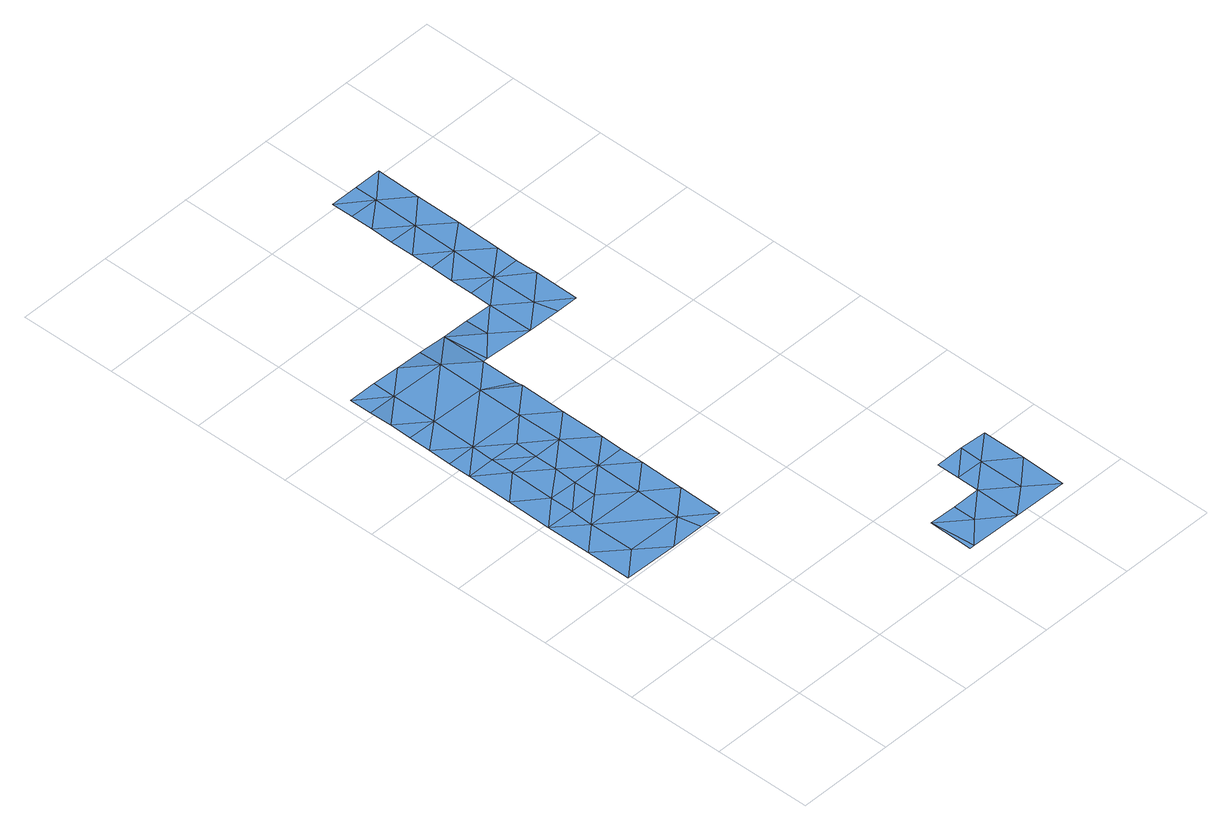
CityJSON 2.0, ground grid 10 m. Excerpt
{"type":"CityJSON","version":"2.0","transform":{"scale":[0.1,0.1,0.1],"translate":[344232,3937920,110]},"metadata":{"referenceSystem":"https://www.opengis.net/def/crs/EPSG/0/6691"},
"CityObjects":{
"waterbody1":{"type":"WaterBody","attributes":{"name":"5","class":"1140","function":"1","WaterBodyRiverFloodingRiskAttribute.description":"3","WaterBodyRiverFloodingRiskAttribute.rankOrg":"1","WaterBodyRiverFloodingRiskAttribute.adminType":"2","WaterBodyRiverFloodingRiskAttribute.scale":"L2"},"geometry":[{"type":"MultiSurface","lod":"1","boundaries":[[[0,1,2]],[[3,2,1]],[[4,5,2]],[[3,4,2]],[[3,6,4]],[[7,5,4]],[[8,7,4]],[[8,4,6]],[[5,9,2]],[[9,10,0]],[[9,0,2]],[[8,11,7]]]}]},
"waterbody2":{"type":"WaterBody","attributes":{"name":"5","class":"1140","function":"1","WaterBodyRiverFloodingRiskAttribute.description":"3","WaterBodyRiverFloodingRiskAttribute.rankOrg":"2","WaterBodyRiverFloodingRiskAttribute.adminType":"2","WaterBodyRiverFloodingRiskAttribute.scale":"L2"},"geometry":[{"type":"MultiSurface","lod":"1","boundaries":[[[12,13,14]],[[15,16,17]],[[17,18,15]],[[19,20,21]],[[22,23,24]],[[25,12,26]],[[27,28,29]],[[0,10,30]],[[9,31,10]],[[32,33,34]],[[35,36,37]],[[35,38,36]],[[39,38,35]],[[40,38,39]],[[14,41,42]],[[41,14,13]],[[37,43,35]],[[44,45,11]],[[11,45,33]],[[34,33,46]],[[47,48,49]],[[44,50,45]],[[47,49,51]],[[46,33,45]],[[7,33,5]],[[44,11,8]],[[45,50,52]],[[15,18,21]],[[7,11,33]],[[12,25,13]],[[53,42,40]],[[54,39,35]],[[55,54,35]],[[43,55,35]],[[18,56,21]],[[57,23,22]],[[23,58,24]],[[59,15,60]],[[60,15,61]],[[62,30,61]],[[63,39,54]],[[53,40,39]],[[14,42,53]],[[16,15,59]],[[58,16,59]],[[16,58,23]],[[57,16,23]],[[56,64,21]],[[19,21,64]],[[63,65,39]],[[66,62,61]],[[20,66,61]],[[21,20,61]],[[21,61,15]],[[65,53,39]],[[67,53,65]],[[67,68,53]],[[68,14,53]],[[69,14,68]],[[69,22,14]],[[22,12,14]],[[24,12,22]],[[12,24,26]],[[28,70,60]],[[70,59,60]],[[28,60,29]],[[29,60,30]],[[60,61,30]],[[10,29,30]],[[31,29,10]],[[29,31,27]],[[27,31,32]],[[32,31,33]],[[33,31,5]],[[9,5,31]],[[1,0,30]],[[71,1,30]],[[62,71,30]],[[8,6,44]],[[48,44,6]],[[47,44,48]],[[44,47,50]],[[51,50,47]],[[72,50,51]],[[73,50,72]],[[73,52,50]],[[52,46,45]]]}]},
"waterbody3":{"type":"WaterBody","attributes":{"name":"5","class":"1140","function":"1","WaterBodyRiverFloodingRiskAttribute.description":"3","WaterBodyRiverFloodingRiskAttribute.rankOrg":"1","WaterBodyRiverFloodingRiskAttribute.adminType":"2","WaterBodyRiverFloodingRiskAttribute.scale":"L2"},"geometry":[{"type":"MultiSurface","lod":"1","boundaries":[[[74,75,76]],[[77,78,79]],[[76,80,74]],[[81,74,80]],[[74,81,82]],[[83,81,80]],[[84,85,86]],[[85,84,81]],[[75,82,87]],[[87,82,88]],[[84,82,81]],[[88,77,87]],[[87,79,75]],[[87,77,79]],[[74,82,75]],[[83,85,81]]]}]}
},
"vertices":[
[33,384,11],[5,384,11],[33,361,11],[4,338,11],[32,315,11],[61,337,11],[3,292,11],[60,314,11],[32,291,11],[61,360,11],[62,383,11],[60,291,11],
[205,496,7],[234,519,7],[206,543,6],[92,498,10],[121,521,8],[92,522,9],[64,522,10],[7,500,10],[7,477,11],[35,499,11],[177,520,7],[149,497,8],[177,474,7],[233,473,7],[211,473,7],[118,382,11],[119,429,11],[90,406,11],[34,407,11],[90,360,11],[118,336,11],[89,314,11],[117,314,11],[209,681,6],[237,704,6],[209,704,6],[236,658,6],[208,635,6],[236,611,6],[234,543,6],[235,565,6],[181,705,5],[31,268,11],[88,267,11],[117,290,11],[31,222,11],[3,246,11],[2,199,12],[87,221,11],[58,198,11],[116,244,11],[207,589,6],[180,659,6],[180,682,6],[36,523,10],[149,521,7],[125,475,9],[120,475,9],[91,452,10],[35,453,11],[6,431,11],[179,636,6],[7,523,10],[179,612,6],[6,454,11],[179,589,6],[178,566,6],[178,543,6],[119,436,10],[5,407,11],[92,198,11],[115,198,11],
[311,32,13],[282,10,13],[338,9,13],[226,57,13],[225,11,13],[230,11,13],[339,55,13],[311,78,13],[283,56,13],[340,101,12],[283,79,13],[312,102,13],[283,102,13],[254,33,13],[254,56,13]
]}
